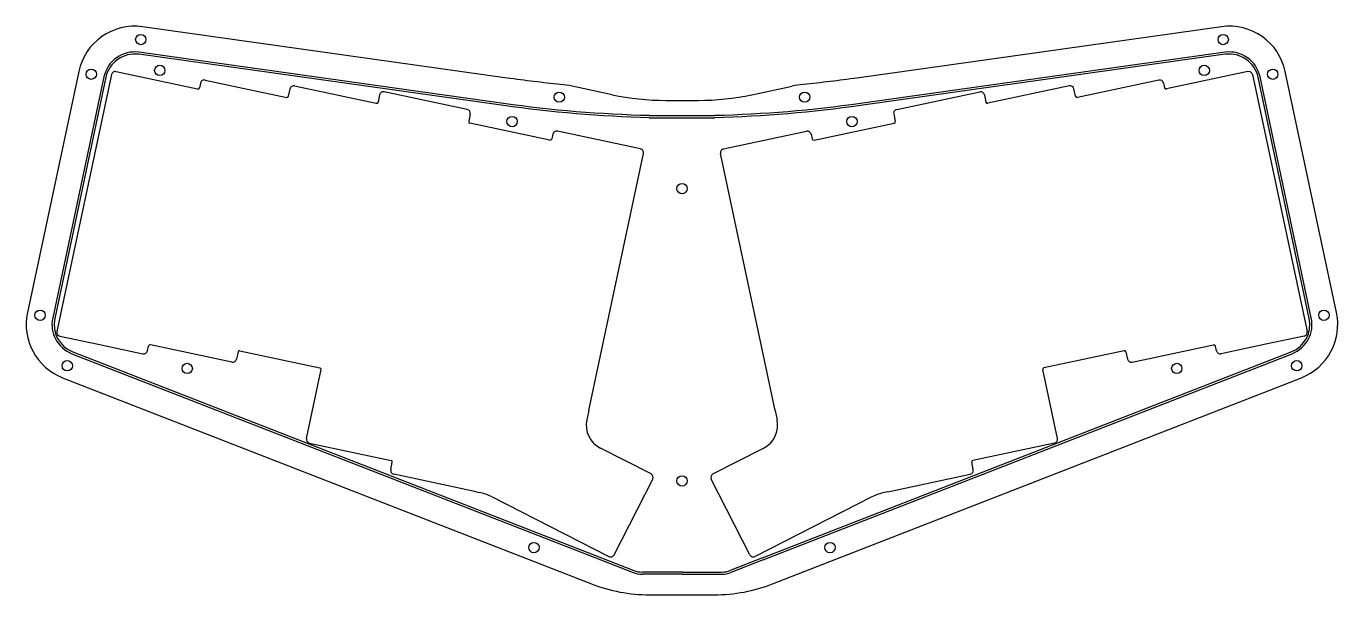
# Model space of a CAD drawing. Header units: millimetres. Extents: x -13 to 242, y -40 to 70.
import ezdxf

# ---------------------------------------------------------------- set-up
doc = ezdxf.new("R2010")
doc.units = ezdxf.units.MM
doc.header["$MEASUREMENT"] = 0
doc.layers.add('case_inset', color=220, linetype='CONTINUOUS')

msp = doc.modelspace()

# ---------------------------------------------------------------- linework, layer by layer
at = {"layer": 'case_inset', "linetype": 'Continuous'}
for p, q in [((4.56, 61.14), (20.41, 57.77)), ((224.39, 61.14), (208.55, 57.77)), ((3.67, 60.56), (-6.86, 11.01)), ((20.96, 58.93), (20.76, 58)), ((21.85, 59.51), (37.7, 56.14)), ((207.1, 59.51), (191.26, 56.14)), ((207.99, 58.93), (208.19, 58)), ((225.28, 60.56), (235.81, 11.01)), ((38.05, 56.37), (38.35, 57.79)), ((39.24, 58.37), (55.09, 55)), ((55.75, 56.65), (55.44, 55.23)), ((72.77, 53.79), (56.64, 57.23)), ((100.94, 56.66), (93.12, 58.32)), ((128.01, 56.66), (135.84, 58.32)), ((156.18, 53.79), (172.32, 57.23)), ((173.21, 56.65), (173.51, 55.23)), ((189.71, 58.37), (173.86, 55)), ((190.9, 56.37), (190.6, 57.79)), ((111.34, 55.56), (117.61, 55.56)), ((73.35, 52.91), (73.05, 51.49)), ((88.83, 47.83), (73.28, 51.13)), ((108.12, 52.2), (120.84, 52.2)), ((108.13, 52.6), (120.83, 52.6)), ((140.12, 47.83), (155.67, 51.13)), ((155.6, 52.91), (155.9, 51.49)), ((89.39, 48.99), (89.19, 48.06)), ((106.42, 46.13), (90.28, 49.56)), ((122.54, 46.13), (138.67, 49.56)), ((139.56, 48.99), (139.76, 48.06)), ((98.4, 4.81), (106.99, 45.24)), ((130.55, 4.81), (121.96, 45.24)), ((-6.86, 11.01), (-6.93, 10.67)), ((235.81, 11.01), (235.88, 10.67)), ((-6.35, 9.78), (1.09, 8.2)), ((1.09, 8.2), (9.78, 6.35)), ((10.67, 6.93), (10.87, 7.86)), ((27.07, 4.72), (11.23, 8.09)), ((201.88, 4.72), (217.72, 8.09)), ((218.28, 6.93), (218.08, 7.86)), ((227.86, 8.2), (219.17, 6.35)), ((235.31, 9.78), (227.86, 8.2)), ((28.26, 6.72), (27.96, 5.3)), ((28.62, 6.95), (44.17, 3.65)), ((200.33, 6.95), (184.78, 3.65)), ((200.69, 6.72), (200.99, 5.3)), ((41.56, -10.11), (44.4, 3.29)), ((96.39, -4.64), (98.4, 4.81)), ((132.56, -4.64), (130.55, 4.81)), ((187.4, -10.11), (184.55, 3.29)), ((96.39, -4.64), (96, -6.47)), ((132.56, -4.64), (132.95, -6.47)), ((42.13, -11), (57.98, -14.37)), ((108.46, -16.97), (98.62, -11.96)), ((120.49, -16.97), (130.33, -11.96)), ((186.82, -11), (170.97, -14.37)), ((57.91, -16.14), (58.21, -14.72)), ((171.04, -16.14), (170.74, -14.72)), ((74.47, -20.43), (58.49, -17.03)), ((154.48, -20.43), (170.47, -17.03)), ((101.3, -32.68), (108.79, -17.98)), ((127.65, -32.68), (120.16, -17.98)), ((74.47, -20.43), (75.12, -20.57)), ((77.58, -21.44), (100.29, -33.01)), ((151.37, -21.44), (128.66, -33.01)), ((154.48, -20.43), (153.83, -20.57)), ((98.7, -33.66), (104.96, -36.1)), ((98.84, -33.29), (105.1, -35.73)), ((130.11, -33.29), (123.85, -35.73)), ((130.25, -33.66), (123.99, -36.1)), ((107.98, -36.04), (106.78, -36.04)), ((107.98, -36.44), (106.78, -36.44)), ((109.48, -36.04), (107.98, -36.04)), ((109.48, -36.44), (107.98, -36.44)), ((114.48, -36.04), (109.48, -36.04)), ((114.48, -36.44), (109.48, -36.44)), ((114.48, -36.04), (119.48, -36.04)), ((114.48, -36.44), (119.48, -36.44)), ((119.48, -36.04), (120.98, -36.04)), ((119.48, -36.44), (120.98, -36.44)), ((120.98, -36.04), (122.18, -36.04)), ((120.98, -36.44), (122.18, -36.44))]:
    msp.add_line(p, q, dxfattribs=at)
for points in [[(90.89, 58.66, -0.010695), (80.53, 59.89), (9.71, 69.85, 0.39391), (-2.69, 61.16), (-12.64, 14.35, 0.367474), (-5.82, 1.7), (96.88, -38.32, 0.093171), (108.18, -40.44), (114.48, -40.44), (120.78, -40.44, 0.093171), (132.07, -38.32), (234.77, 1.7, 0.367474), (241.59, 14.35), (231.64, 61.16, 0.39391), (219.24, 69.85), (148.42, 59.89, -0.010695), (138.06, 58.66, -0.010695)], [(108.13, 52.6, -0.028536), (79.84, 54.94), (9.01, 64.9, 0.39391), (2.2, 60.12), (-7.75, 13.31, 0.367474), (-4, 6.36), (98.7, -33.66)], [(108.12, 52.2, -0.028536), (79.78, 54.55), (8.96, 64.5, 0.39391), (2.59, 60.04), (-7.36, 13.23, 0.367474), (-3.85, 6.74), (98.84, -33.29)], [(130.25, -33.66), (232.95, 6.36, 0.367474), (236.7, 13.31), (226.75, 60.12, 0.39391), (219.94, 64.9), (149.12, 54.94, -0.028536), (120.83, 52.6)], [(130.11, -33.29), (232.81, 6.74, 0.367474), (236.31, 13.23), (226.36, 60.04, 0.39391), (219.99, 64.5), (149.17, 54.55, -0.028536), (120.84, 52.2, -0.028536)]]:
    msp.add_lwpolyline(points, format="xyb", dxfattribs=at)
for centre in [(9.36, 67.37), (219.59, 67.37), (-0.25, 60.64), (13.05, 61.38), (215.91, 61.38), (229.2, 60.64), (90.65, 56.18), (138.3, 56.18), (81.47, 51.43), (147.48, 51.43), (114.48, 38.42), (-10.2, 13.83), (239.15, 13.83), (-4.91, 4.03), (18.38, 3.51), (210.57, 3.51), (233.86, 4.03), (114.48, -18.34), (85.73, -31.29), (143.22, -31.29)]:
    msp.add_circle(centre, 1, dxfattribs=at)
for centre, radius, start, end in [((4.4, 60.4), 0.75, 78, 168), ((224.55, 60.4), 0.75, 12, 102), ((21.69, 58.77), 0.75, 78, 168), ((88.96, 38.76), 20, 78, 84.4511), ((139.99, 38.76), 20, 95.5489, 102), ((207.26, 58.77), 0.75, 12, 102), ((20.47, 58.06), 0.3, 258, 348), ((37.76, 56.43), 0.3, 258, 348), ((39.09, 57.63), 0.75, 78, 168), ((56.48, 56.49), 0.75, 78, 168), ((111.34, 105.56), 50, 258, 270), ((117.61, 105.56), 50, 270, 282), ((172.47, 56.49), 0.75, 12, 102), ((189.87, 57.63), 0.75, 12, 102), ((191.19, 56.43), 0.3, 192, 282), ((208.48, 58.06), 0.3, 192, 282), ((55.15, 55.29), 0.3, 258, 348), ((72.62, 53.06), 0.75, 348, 78), ((156.33, 53.06), 0.75, 102, 192), ((173.8, 55.29), 0.3, 192, 282), ((73.34, 51.42), 0.3, 168, 258), ((155.61, 51.42), 0.3, 282, 12), ((90.12, 48.83), 0.75, 78, 168), ((138.83, 48.83), 0.75, 12, 102), ((88.9, 48.12), 0.3, 258, 348), ((106.26, 45.4), 0.75, 347.9696, 78), ((122.69, 45.4), 0.75, 102, 192.0304), ((140.06, 48.12), 0.3, 192, 282), ((-6.2, 10.52), 0.75, 167.9917, 258), ((235.15, 10.52), 0.75, 282, 12.0083), ((11.17, 7.8), 0.3, 78, 168), ((217.79, 7.8), 0.3, 12, 102), ((9.94, 7.09), 0.75, 258, 348), ((27.23, 5.46), 0.75, 258, 348), ((28.56, 6.66), 0.3, 78, 168), ((200.39, 6.66), 0.3, 12, 102), ((201.72, 5.46), 0.75, 192, 282), ((219.01, 7.09), 0.75, 192, 282), ((44.11, 3.35), 0.3, 348, 78), ((184.84, 3.35), 0.3, 102, 192), ((100.89, -7.5), 5, 168, 243), ((128.06, -7.5), 5, 297, 12), ((42.29, -10.27), 0.75, 168, 258), ((186.66, -10.27), 0.75, 282, 12), ((57.92, -14.66), 0.3, 348, 78), ((171.03, -14.66), 0.3, 102, 192), ((58.64, -16.3), 0.75, 168, 258), ((108.12, -17.64), 0.75, 333, 63), ((120.83, -17.64), 0.75, 117, 207), ((170.31, -16.3), 0.75, 282, 12), ((73.04, -30.35), 10, 63, 78), ((155.91, -30.35), 10, 102, 117), ((100.63, -32.34), 0.75, 242.972, 333), ((128.32, -32.34), 0.75, 207, 297.028), ((106.78, -31.44), 5, 248.7083, 270), ((106.78, -31.44), 4.6, 248.7083, 270), ((122.18, -31.44), 4.6, 270, 291.2917), ((122.18, -31.44), 5, 270, 291.2917)]:
    msp.add_arc(centre, radius, start, end, dxfattribs=at)

doc.saveas('drawing.dxf')
